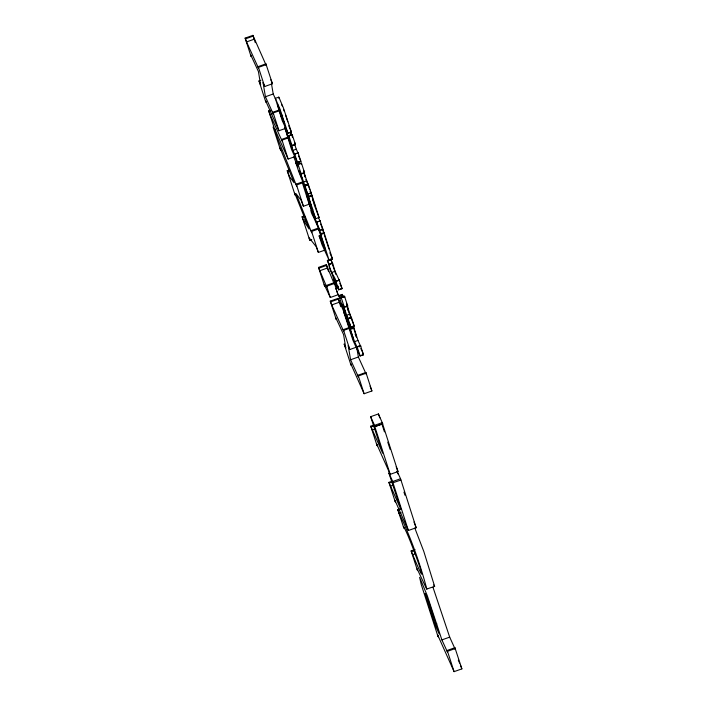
<?xml version="1.0" encoding="UTF-8"?>
<svg xmlns="http://www.w3.org/2000/svg" width="707" height="707" viewBox="0 0 707 707"><rect width="100%" height="100%" fill="white"/><g stroke="black" fill="none" stroke-linecap="round" stroke-linejoin="round"><path stroke-width="1.06" d="M292.424 137.397L292.141 134.471L288.739 135.673L289.022 138.599L284.621 127.216L291.673 149.813L297.497 162.592L300.899 161.382L298.08 152.8L294.678 154.011L294.872 154.736L292.866 150.414L291.204 143.813L292.071 145.819L295.473 144.608L292.141 134.471M294.457 143.618L294.651 142.549L295.473 144.608M305.857 185.72L308.411 184.81L308.199 184.059L304.797 185.269L304.911 185.906L299.909 171.333L301.217 174.072L304.611 172.862L301.527 163.317L297.983 164.21C298.681 167.78 293.14 161.249 297.444 161.788M349.832 318.636L351.538 318.026L351.326 317.275L347.924 318.486L348.038 319.122L343.036 304.549L344.344 307.289L347.738 306.078L344.503 296.215L341.11 297.426L341.304 298.566L339.89 298.142L338.874 295.606L342.276 294.404L343.399 297.046M301.58 164.148L301.376 162.999M344.707 297.364L344.503 296.215M260.936 80.253L258.992 80.943L260.653 85.087L258.444 71.601L250.755 54.916L251.215 56.613L250.879 55.88L245.126 38.116L252.912 35.35L266.009 64.964M245.126 38.116L245.462 38.85L253.247 36.084M245.462 38.85L246.549 41.925L254.334 39.159M246.549 41.925L258.568 68.305L258.126 66.635L265.912 63.869L272.442 83.753L264.657 86.519L263.048 82.551L265.425 96.753L273.255 113.88L272.884 112.236L279.698 109.815M258.126 66.635L258.453 67.359L266.247 64.602M265.425 96.753L273.211 93.987L271.506 83.903M275.332 98.361L278.85 97.151L283.33 107.711L291.408 132.059L288.005 133.261L282.181 120.49L275.332 98.361L279.928 108.913L288.005 133.261M294.952 156.627L288.138 159.048L274.687 128.842L275.138 130.53L274.811 129.796L268.687 110.884L270.631 110.195M268.687 110.884L269.022 111.618L270.967 110.928M272.884 112.236L273.22 112.961L280.034 110.548M269.022 111.618L270.109 114.702L272.054 114.004M280.997 115.877L284.709 124.025L277.595 104.716L280.997 115.877L282.694 115.276M258.992 80.943L265.638 101.481L265.973 102.215L265.523 100.527L278.973 130.724L284.815 128.656M287.855 132.943L291.408 132.059M288.739 135.673L292.291 134.79M270.109 114.702L282.128 141.073L281.686 139.403L288.5 136.981M281.686 139.403L282.013 140.136L287.855 138.059M291.92 145.501L294.474 144.59M292.866 150.414L296.268 149.212L298.274 153.534L298.08 152.8M294.678 154.011L298.221 153.119M295.888 162.707L300.899 161.382M296.313 163.891L299.715 162.681L300.166 163.715M297.983 164.21L301.527 163.317M304.054 216.033L302.101 216.722L303.48 220.39L309.127 229.041L294.748 193.241L295.261 195.247L294.881 194.416L287.21 170.723L289.163 170.034M287.21 170.723L287.599 171.562L289.543 170.873M301.067 173.754L303.621 172.844M287.599 171.562L289.419 176.503L294.156 182.821L280.113 148.046L280.706 150.282L280.325 149.442L273.07 127.03L296.728 186.321L296.153 184.156L303.948 181.39M303.383 182.079L306.785 180.868L308.402 184.863M296.153 184.156L296.533 184.995L303.347 182.574M304.797 185.269L308.34 184.377L311.124 192.958L307.722 194.169L298.681 171.465L295.747 162.389M307.572 193.851L311.124 192.958M308.535 196.378L311.937 195.167L319.06 217.491L315.658 218.693L306.485 194.628L311.168 208.795L309.454 205.021L302.446 183.078L311.672 207.319L306.811 192.604L308.712 196.944C317.249 194.885 307.457 195.636 308.879 197.757L315.658 218.693M311.195 230.606L311.575 231.436L319.361 228.67L318.981 227.84L311.195 230.606L311.743 232.78L296.03 193.665L301.164 200.328L303.418 206.258L310.232 203.837M311.168 209.891L316.895 222.758L316.692 222.025L320.094 220.823L322.913 229.395L319.52 230.606L313.793 217.659C314.854 219.073 307.669 208.379 312.865 209.29M302.49 217.562L305.406 216.528M303.48 220.39L305.424 219.691M304.16 222.113L306.113 221.424M316.692 222.025L320.244 221.141M319.37 230.288L322.913 229.395M319.157 235.855L325.52 250.19L318.813 229.766L320.642 233.796L324.045 232.585L324.266 233.257L320.775 234.432L329.135 260.309L322.038 244.737L319.157 235.855L321.712 234.945M319.325 236.218L321.022 235.617M302.101 216.722L309.445 239.381L309.825 240.221L311.769 239.532M319.794 237.552L321.499 236.942M309.825 240.221L309.189 237.879L316.144 246.61L318.371 252.426L325.185 250.004M336.744 287.784L327.376 260.397L330.779 259.195L332.679 263.534C323.046 263.967 336.612 277.701 335.913 281.74L335.869 281.262L339.272 280.052L342.091 288.633L338.688 289.843L333.492 278.045L336.744 287.784L338.441 287.183M329.815 259.637L332.529 259.098L328.41 260.662M318.512 267.414L326.767 287.166L326.298 285.478L334.093 282.72L334.438 283.472L338.079 294.739L330.293 297.506L324.248 284.612L324.707 286.22L324.363 285.469L318.512 267.414L326.307 264.648L333.66 282.526M327.376 260.397L329.1 264.179L332.502 262.969M318.857 268.174L326.652 265.408M319.758 270.746L327.544 267.98M331.68 272.46L335.083 271.249L339.466 280.785L339.272 280.052M335.869 281.262L339.422 280.37M326.298 285.478L326.643 286.238L334.438 283.472M336.125 286.105L337.822 285.495M336.559 287.228L338.264 286.618M338.547 289.525L342.091 288.633M339.015 295.924L342.418 294.722M339.44 297.108L342.842 295.897M356.62 347.11L349.806 349.532L348.197 345.564L350.575 359.757L358.405 376.893L358.034 375.249L365.819 372.483L366.155 373.208L371.9 390.971L364.114 393.737L350.672 363.539L351.123 365.227L350.787 364.494L344.141 343.956L345.803 348.1L343.593 334.614L335.896 317.929L336.355 319.626L336.028 318.892L330.275 301.129L338.061 298.363L346.165 317.028M341.11 297.426L344.654 296.542M330.275 301.129L330.611 301.862L338.397 299.096M330.611 301.862L331.698 304.938L339.484 302.172M344.194 306.971L347.738 306.078M350.363 324.106L348.657 324.707L354.56 341.64L357.238 347.49L357.07 346.748L360.473 345.546L363.513 354.79L360.11 356.001L353.014 340.429L343.823 312.335L345.52 311.734M346.51 315.295L349.912 314.085L351.529 318.079M348.657 324.707L353.438 339.166L345.785 317.001L347.579 316.427M347.924 318.486L351.467 317.593L354.251 326.174L350.849 327.385L341.808 304.682L338.874 295.606M331.698 304.938L343.717 331.318L343.266 329.648L349.108 327.571M351.547 326.767L353.253 326.157M343.266 329.648L343.602 330.372L349.444 328.304M350.451 328.649L353.853 327.438L354.066 328.11L350.672 329.312M354.56 341.64L357.963 340.429L360.667 346.289L360.473 345.546M357.07 346.748L360.632 345.909M358.97 346.89L360.667 346.289M359.943 355.639L363.513 354.79M350.575 359.757L358.361 357L356.823 347.924M358.034 375.249L358.369 375.974L366.155 373.208M373.676 425.146L370.76 426.188L382.664 453.187L370.627 416.706L378.422 413.94L382.779 423.873L374.798 426.604L390.211 474.344L397.997 471.578L382.593 423.838L374.798 426.604M370.627 416.706L374.569 425.349L382.354 422.583M371.095 426.922L374.012 425.879M372.182 429.997L375.099 428.963M397.034 471.056L400.533 478.745L416.176 527.731L408.39 530.497L394.939 500.3L395.39 501.979L395.063 501.254L388.938 482.342L391.855 481.308M388.938 482.342L400.842 509.34L388.806 472.859L392.747 481.502L400.533 478.745M389.274 483.075L393.163 481.688M408.39 530.497L392.977 482.757L400.957 480.026M390.361 486.151L393.278 485.117M415.027 549.525L411.138 550.912C436.396 611.714 409.309 534.916 403.759 527.024L403.405 526.441L403.865 528.147L397.767 509.606L399.711 508.916M397.767 509.606L398.103 510.339L400.047 509.65M398.103 510.339L399.19 513.415L401.134 512.725M411.474 551.646L414.39 550.603M412.561 554.73L415.486 553.696M411.138 550.912L417.263 569.824L417.59 570.549L417.139 568.87L426.666 589.072L434.637 586.377L423.82 551.487L414.815 528.049M434.92 624.59L439.215 634.02L428.884 602.417L425.128 593.385L434.92 624.59L436.864 623.901M441.893 639.897L447.513 652.172L447.116 650.475L454.91 647.709L461.874 668.884L454.088 671.65L437.757 635.133L438.216 636.839L437.836 636.008L421.248 584.548L419.613 577.319L427.249 595.603L441.893 639.897L449.687 637.131L454.592 647.904M447.116 650.475L447.496 651.306L455.29 648.54M346.439 303.347L347.597 305.76M332.679 263.534L335.083 271.249M329.206 264.727L329.1 264.179M392.977 482.757L392.747 481.502M354.066 328.11L357.963 340.429M324.266 233.257L332.529 259.098M320.775 234.432L320.642 233.796M345.785 317.001L343.823 312.335M434.637 586.377L433.665 584.954M270.834 79.785L272.442 83.753M334.111 283.56L334.552 284.4L334.093 282.72M455.043 648.885L455.37 649.406L454.91 647.709M365.917 373.579L366.261 374.136L365.819 372.483M335.639 288.642L335.975 289.331M288.712 125.758L291.257 131.732M273.211 93.987L275.88 99.837M298.637 156.035L300.749 161.063M311.937 195.167L310.214 191.394L310.391 191.959M319.06 217.491L314.129 204.606M318.406 217.5L320.289 221.547L320.094 220.823M320.66 224.048L322.772 229.077M324.045 232.585L322.215 228.564L322.427 229.227M329.842 252.806L332.37 258.735M339.864 283.348L341.949 288.315M354.251 326.174L347.464 308.765M338.079 294.739L336.735 291.134M355.144 334.243L356.416 337.027M360.817 348.498L362.108 351.317M358.361 357L365.475 372.607M371.9 390.971L370.088 386.146M397.997 471.578L396.176 466.753M416.176 527.731L413.975 522.013M390.211 474.344L376.76 444.146L377.211 445.825L376.884 445.092L370.76 426.188M458.313 660.188L459.647 663.113M461.874 668.884L460.407 664.987M281.757 104.875L282.226 105.926M290.701 133.384L290.241 132.43L290.559 133.685M303.718 170.493L304.037 171.288M399.19 513.415C410.882 537.647 419.967 563.179 426.842 589.143M362.532 352.263L363.345 354.428M293.723 156.857L297.824 167.073M309.092 204.084L314.376 217.27M316.002 221.326L318.026 226.399M304.31 174.576L305.451 177.484L304.249 173.754M305.91 179.543L309.834 189.529M346.669 305.857L348.578 310.7L346.766 305.097M379.853 417.828L378.422 413.94M397.016 471.383L398.032 473.99M312.733 199.931L314.686 205.074M290.939 133.976L291.187 134.648M432.984 587.296L449.687 637.131M283.781 109.859L284.329 111.379M299.291 161.505L299.715 162.681M290.701 132.421L291.823 135.647M310.833 193.091L314.756 205.118M310.47 191.199L310.974 192.64M322.86 230.341L323.249 231.481M285.531 114.87L287.784 121.825M324.257 234.574L328.923 248.979M303.621 171.103L306.785 180.868M346.748 304.319L349.912 314.085M294.757 144.546L296.268 149.212M353.102 326.422L356.496 336.912M335.763 274.289L330.779 259.195M342.276 294.404L343.257 297.426M320.377 231.825L321.402 234.971M288.889 135.991L292.071 145.819M294.819 154.329L297.497 162.592M298.124 164.528L301.217 174.072M304.938 185.588L307.722 194.169M316.842 222.343L319.52 230.606M336.019 281.58L338.688 289.843M341.251 297.744L344.344 307.289M348.065 318.804L350.849 327.385M357.229 347.119L360.11 356.001M382.098 424.615L384.431 431.844M387.772 442.167L390.114 449.396M403.953 492.125L404.952 495.218M252.912 35.35L255.28 42.667M338.061 298.363L340.765 306.723M326.307 264.648L328.578 271.674M374.569 425.349L374.984 426.639M258.453 67.359L264.657 86.519M273.22 112.961L278.973 130.724M282.013 140.136L288.138 159.048M296.533 184.995L303.418 206.258M311.575 231.436L318.371 252.426M343.602 330.372L349.806 349.532M358.369 375.974L364.114 393.737M447.496 651.306L454.088 671.65M326.643 286.238L330.293 297.506M265.912 63.869L266.353 65.539M278.929 98.291L278.735 97.151M299.635 171.227L298.999 170.944L302.048 178.694L299.635 171.227M342.762 304.443L342.126 304.16L345.175 311.911L342.762 304.443M287.086 134.1L286.848 133.641L291.805 148.099L287.086 134.1"/></g></svg>
